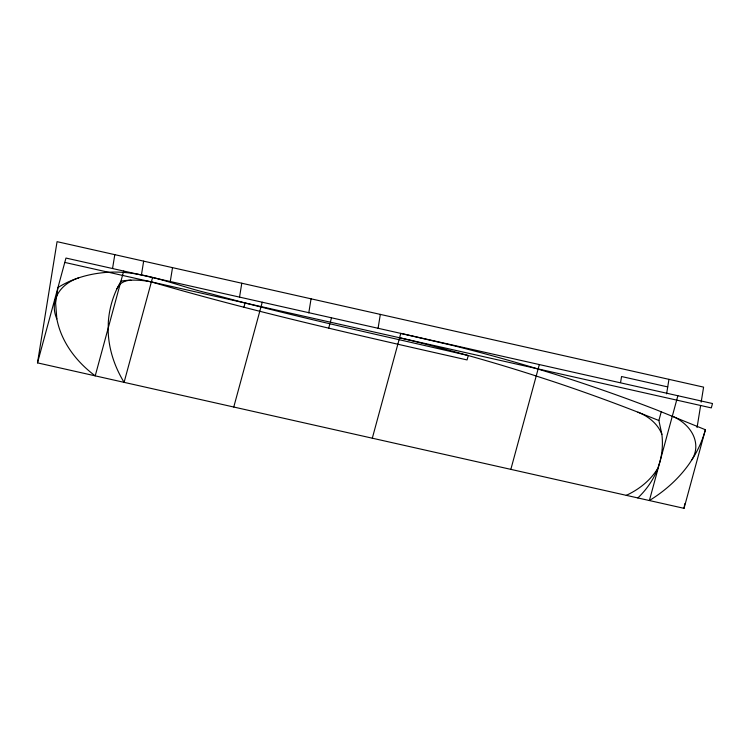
<?xml version="1.0" encoding="UTF-8"?>
<svg xmlns="http://www.w3.org/2000/svg" width="750" height="750" viewBox="0 0 750 750"><rect width="100%" height="100%" fill="white"/><g stroke="black" fill="none" stroke-linecap="round" stroke-linejoin="round"><path stroke-width="1.12" d="M372.309 438.197L400.781 333.394L453.084 345.544A1324.744 1009.491 9.2 0 1 530.559 366.75L556.087 374.606A1324.744 1009.491 9.2 0 1 656.428 409.856L705.384 429.731L684.028 508.331L37.5 362.869L57.066 241.669L703.594 387.131L701.166 402.141M112.556 268.5L114.797 254.653M141.422 274.997L143.653 261.15M170.278 281.494L172.519 267.638M239.512 297.291L241.791 283.228M308.784 312.881L311.062 298.809M378.056 328.463L380.325 314.4M620.616 382.303L621.553 376.528L667.734 386.916M666.609 393.853L668.953 379.341M684.028 508.331L684.769 503.719M697.069 427.538L700.613 405.6M37.5 362.869L65.972 258.056L712.5 403.528L711.309 407.897L64.791 262.425M123.703 271.05L95.222 375.853A117.778 89.747 9.2 0 1 56.841 318.891L55.612 303.056L57.966 287.531A98.934 75.394 9.2 0 1 102.478 272.756C140.175 268.387 175.369 285.947 211.35 293.906C296.278 317.344 382.5 335.541 468.263 355.566L467.072 359.934C361.35 336.009 255.487 312.3 151.378 281.906A66.834 50.925 9.2 0 0 120.966 281.128L116.869 288.947A157.866 120.3 9.2 0 0 108.309 322.369L108.169 331.041A157.866 120.3 9.2 0 0 124.088 382.35L152.569 277.538M243.928 307.209L245.109 302.85M233.766 407.025L262.247 302.222M328.669 328.284L329.85 323.916M330.328 322.172L331.509 317.803M510.844 469.369L539.325 364.566M637.847 497.944A122.363 93.244 9.2 0 0 657.769 468.412L659.906 461.822A122.363 93.244 9.2 0 0 661.875 434.363L658.884 420.506L661.256 411.769M677.869 395.738L649.387 500.541A177.75 135.45 9.2 0 0 689.766 463.041L693.834 456.722A177.75 135.45 9.2 0 0 705.384 429.731M116.869 288.947L118.781 285.506L120.788 283.575A16.856 12.844 9.2 0 1 130.978 280.172M399.6 337.753A1415.522 1078.669 9.2 0 1 531.3 374.419L552.891 381.459A1415.522 1078.669 9.2 0 1 637.959 412.191L658.884 420.506M672.319 416.156A41.597 31.697 9.2 0 1 691.8 459.881M657.769 468.412A92.006 70.116 9.2 0 1 626.297 495.347M637.959 412.191A42.038 32.034 9.2 0 1 661.875 434.363M56.841 318.891A45.497 34.669 9.2 0 1 55.781 298.35L57.469 294.516A45.497 34.669 9.2 0 1 78.731 277.828"/></g></svg>
